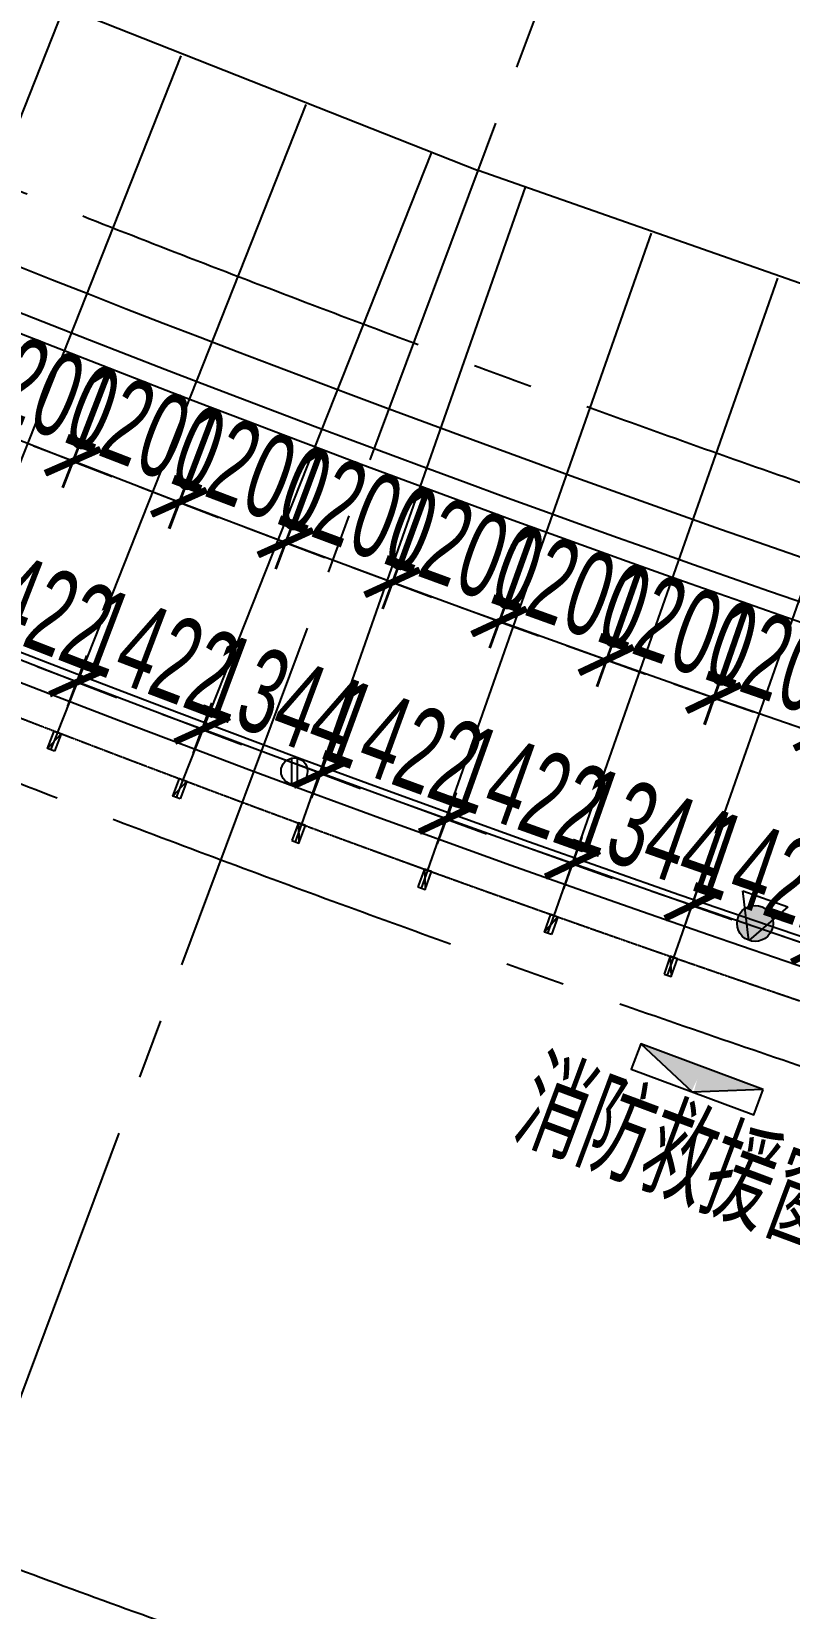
# Model space of a CAD drawing. Extents: x -668578 to 2331563, y -1202445 to 1620273.
# Drawn here: x 803656 to 811690, y 82770 to 99493 of the extents above; entities that cross this region are included whole.
import ezdxf

# ---------------------------------------------------------------- set-up
doc = ezdxf.new("R2010")
doc.units = 0
for name, pattern in [('CENTER2', [28.575, 19.05, -3.175, 3.175, -3.175]), ('DASH', [0.35, 0.25, -0.1]), ('DOT2', [0.125, 0, -0.125])]:
    doc.linetypes.add(name, pattern=pattern)
doc.layers.get('0').update_dxf_attribs({"color": 8})
doc.layers.get('Defpoints').update_dxf_attribs({"color": 8})
for name, color, linetype in [('#文字', 8, 'Continuous'), ('#标注', 8, 'Continuous'), ('#轴线', 8, 'CENTER2'), ('A-AL', 8, 'Continuous'), ('A-FLOR-OTLN', 8, 'DOT2'), ('A-ROOF-DRAN', 8, 'Continuous'), ('A-WIND-FRAM', 8, 'Continuous'), ('dim', 8, 'Continuous'), ('DIM_LEAD', 8, 'Continuous'), ('EQUIP_雨水斗', 8, 'Continuous'), ('外轮廓', 8, 'Continuous'), ('救援窗', 8, 'Continuous'), ('消防救援', 8, 'Continuous')]:
    doc.layers.add(name, color=color, linetype=linetype)
doc.styles.add('JHZX', font='jrs.shx', dxfattribs={"width": 0.6, "bigfont": 'jhz.shx'})
doc.styles.add('图纸文字', font='txt.shx', dxfattribs={"width": 0.5, "bigfont": 'HZTXT.shx'})
doc.dimstyles.new('JZBZ-300', dxfattribs={"dimscale": 300, "dimtxt": 3, "dimasz": 1.5, "dimexe": 1, "dimexo": 1, "dimgap": 0.5, "dimtad": 1, "dimdec": 0, "dimdsep": 46, "dimtxsty": 'JHZX', "dimblk1": 'ARCHTICK', "dimblk2": 'ARCHTICK', "dimsah": 1, "dimcen": 0, "dimclrd": 1, "dimclre": 1, "dimclrt": 2, "dimazin": 2, "dimtfac": 1, "dimtdec": 0, "dimtix": 1, "dimtmove": 0, "dimatfit": 3, "dimfxl": 0, "dimtolj": 1, "dimlwd": -1, "dimlwe": -1, "dimarcsym": 0})
doc.dimstyles.new('JZBZ-400', dxfattribs={"dimscale": 400, "dimtxt": 3, "dimasz": 1.5, "dimexe": 1, "dimexo": 1, "dimgap": 0.5, "dimtad": 1, "dimdec": 0, "dimdsep": 46, "dimtxsty": 'JHZX', "dimblk1": 'ARCHTICK', "dimblk2": 'ARCHTICK', "dimsah": 1, "dimcen": 0, "dimclrd": 1, "dimclre": 1, "dimclrt": 2, "dimazin": 2, "dimtfac": 1, "dimtdec": 0, "dimtix": 1, "dimtmove": 0, "dimatfit": 3, "dimfxl": 0, "dimtolj": 1, "dimlwd": -1, "dimlwe": -1, "dimarcsym": 0})

# ---------------------------------------------------------------- blocks, each defined once
blk = doc.blocks.new('_ARCHTICK')
at = {"color": 0, "linetype": 'ByBlock', "const_width": 0.15}
blk.add_lwpolyline([(-0.5, -0.5), (0.5, 0.5)], dxfattribs=at)
blk = doc.blocks.new('*D2939')
at = {"layer": '#标注', "ltscale": 300, "transparency": 16777216}
for p, q in [((-1773, -1481), (-9342, -7863)), ((165914, -92056), (164727, -101884))]:
    blk.add_line(p, q, dxfattribs=at)
blk.add_arc((197092, 166179), 269610, 220.13382, 263.11563, dxfattribs=at)
at = {"layer": 'Defpoints', "color": 0, "ltscale": 300, "transparency": 16777216}
for p in [(197092, 166179), (-1467, -1224), (40380, -53208), (165962, -91659)]:
    blk.add_point(p, dxfattribs=at)
at = {"layer": '#标注', "ltscale": 300, "transparency": 16777216, "xscale": 600, "yscale": 600, "zscale": 600}
for p, rotation in [((-9036, -7605), 130.1338192809485), ((164775, -101487), 353.1156299250187)]:
    blk.add_blockref('_ARCHTICK', p, dxfattribs=dict(at, rotation=rotation))
at = {"layer": '#标注', "ltscale": 300, "transparency": 16777216, "insert": (69342, -70334), "char_height": 1200, "attachment_point": 5, "rotation": 331.6247, "style": 'JHZX'}
blk.add_mtext('\\A1;42.98°', dxfattribs=at)
blk = doc.blocks.new('*D2950')
at = {"layer": '#标注', "ltscale": 300, "transparency": 16777216}
for p, q in [((133390, -15101), (126193, -17210)), ((139311, -24829), (134132, -30253))]:
    blk.add_line(p, q, dxfattribs=at)
blk.add_arc((154503, -8916), 29100, 196.329, 226.329, dxfattribs=at)
at = {"layer": 'Defpoints', "color": 0, "ltscale": 300, "transparency": 16777216}
for p in [(154503, -8916), (133774, -14988), (128421, -21822), (139587, -24539)]:
    blk.add_point(p, dxfattribs=at)
at = {"layer": '#标注', "ltscale": 300, "transparency": 16777216, "xscale": 600, "yscale": 600, "zscale": 600}
for p, rotation in [((126576, -17097), 106.3290280231245), ((134409, -29964), 316.3290280231343)]:
    blk.add_blockref('_ARCHTICK', p, dxfattribs=dict(at, rotation=rotation))
at = {"layer": '#标注', "ltscale": 300, "transparency": 16777216, "insert": (130329, -23630), "char_height": 1200, "attachment_point": 5, "rotation": 301.329, "style": 'JHZX'}
blk.add_mtext('\\A1;30°', dxfattribs=at)
blk = doc.blocks.new('*D245')
at = {"layer": 'Defpoints', "color": 0, "ltscale": 300, "transparency": 16777216}
for p in [(811996, 89769), (811809, 89211), (813158, 88759)]:
    blk.add_point(p, dxfattribs=at)
at = {"layer": 'dim', "color": 1, "ltscale": 300, "transparency": 16777216}
for p, q in [((811905, 89495), (812092, 90053)), ((811996, 89769), (811570, 89912)), ((813345, 89317), (811996, 89769)), ((813253, 89044), (813440, 89601)), ((813345, 89317), (813771, 89174))]:
    blk.add_line(p, q, dxfattribs=at)
at = {"layer": 'dim', "color": 1, "ltscale": 300, "transparency": 16777216, "xscale": 450, "yscale": 450, "zscale": 450}
for p, rotation in [((811996, 89769), 341.4741529931292), ((813345, 89317), 161.4741529931291)]:
    blk.add_blockref('_ARCHTICK', p, dxfattribs=dict(at, rotation=rotation))
at = {"layer": 'dim', "color": 2, "ltscale": 300, "transparency": 16777216, "insert": (812861, 90112), "char_height": 900, "attachment_point": 5, "rotation": 341.4742, "style": 'JHZX'}
blk.add_mtext('\\A1;1422', dxfattribs=at)
blk = doc.blocks.new('*D246')
at = {"layer": 'Defpoints', "color": 0, "ltscale": 300, "transparency": 16777216}
for p in [(810655, 90228), (810465, 89674), (811809, 89211)]:
    blk.add_point(p, dxfattribs=at)
at = {"layer": 'dim', "color": 1, "ltscale": 300, "transparency": 16777216}
for p, q in [((810562, 89957), (810753, 90511)), ((810655, 90228), (810230, 90374)), ((812000, 89765), (810655, 90228)), ((811907, 89495), (812098, 90048)), ((812000, 89765), (812425, 89618))]:
    blk.add_line(p, q, dxfattribs=at)
at = {"layer": 'dim', "color": 1, "ltscale": 300, "transparency": 16777216, "xscale": 450, "yscale": 450, "zscale": 450}
for p, rotation in [((810655, 90228), 341.0041115380545), ((812000, 89765), 161.0041115380546)]:
    blk.add_blockref('_ARCHTICK', p, dxfattribs=dict(at, rotation=rotation))
at = {"layer": 'dim', "color": 2, "ltscale": 300, "transparency": 16777216, "insert": (811523, 90563), "char_height": 900, "attachment_point": 5, "rotation": 341.0041, "style": 'JHZX'}
blk.add_mtext('\\A1;1422', dxfattribs=at)
blk = doc.blocks.new('*D247')
at = {"layer": 'Defpoints', "color": 0, "ltscale": 300, "transparency": 16777216}
for p in [(809389, 90669), (809196, 90119), (810465, 89674)]:
    blk.add_point(p, dxfattribs=at)
at = {"layer": 'dim', "color": 1, "ltscale": 300, "transparency": 16777216}
for p, q in [((809389, 90669), (808965, 90818)), ((809296, 90402), (809489, 90952)), ((810658, 90224), (809389, 90669)), ((810564, 89957), (810757, 90507)), ((810658, 90224), (811082, 90075))]:
    blk.add_line(p, q, dxfattribs=at)
at = {"layer": 'dim', "color": 1, "ltscale": 300, "transparency": 16777216, "xscale": 450, "yscale": 450, "zscale": 450}
for p, rotation in [((809389, 90669), 340.6734104038904), ((810658, 90224), 160.6734104038904)]:
    blk.add_blockref('_ARCHTICK', p, dxfattribs=dict(at, rotation=rotation))
at = {"layer": 'dim', "color": 2, "ltscale": 300, "transparency": 16777216, "insert": (810222, 91013), "char_height": 900, "attachment_point": 5, "rotation": 340.6734, "style": 'JHZX'}
blk.add_mtext('\\A1;1344', dxfattribs=at)
blk = doc.blocks.new('*D248')
at = {"layer": 'Defpoints', "color": 0, "ltscale": 300, "transparency": 16777216}
for p in [(808053, 91144), (807857, 90597), (809196, 90119)]:
    blk.add_point(p, dxfattribs=at)
at = {"layer": 'dim', "color": 1, "ltscale": 300, "transparency": 16777216}
for p, q in [((807958, 90880), (808153, 91426)), ((808053, 91144), (807629, 91295)), ((809392, 90665), (808053, 91144)), ((809297, 90401), (809493, 90948)), ((809392, 90665), (809815, 90514))]:
    blk.add_line(p, q, dxfattribs=at)
at = {"layer": 'dim', "color": 1, "ltscale": 300, "transparency": 16777216, "xscale": 450, "yscale": 450, "zscale": 450}
for p, rotation in [((808053, 91144), 340.3430523279698), ((809392, 90665), 160.3430523279698)]:
    blk.add_blockref('_ARCHTICK', p, dxfattribs=dict(at, rotation=rotation))
at = {"layer": 'dim', "color": 2, "ltscale": 300, "transparency": 16777216, "insert": (808924, 91469), "char_height": 900, "attachment_point": 5, "rotation": 340.3431, "style": 'JHZX'}
blk.add_mtext('\\A1;1422', dxfattribs=at)
blk = doc.blocks.new('*D249')
at = {"layer": 'Defpoints', "color": 0, "ltscale": 300, "transparency": 16777216}
for p in [(806721, 91628), (806522, 91086), (807857, 90597)]:
    blk.add_point(p, dxfattribs=at)
at = {"layer": 'dim', "color": 1, "ltscale": 300, "transparency": 16777216}
for p, q in [((806625, 91368), (806824, 91910)), ((806721, 91628), (806298, 91783)), ((808056, 91139), (806721, 91628)), ((807961, 90879), (808159, 91420)), ((808056, 91139), (808478, 90984))]:
    blk.add_line(p, q, dxfattribs=at)
at = {"layer": 'dim', "color": 1, "ltscale": 300, "transparency": 16777216, "xscale": 450, "yscale": 450, "zscale": 450}
for p, rotation in [((806721, 91628), 339.8730105498421), ((808056, 91139), 159.8730105498421)]:
    blk.add_blockref('_ARCHTICK', p, dxfattribs=dict(at, rotation=rotation))
at = {"layer": 'dim', "color": 2, "ltscale": 300, "transparency": 16777216, "insert": (807595, 91947), "char_height": 900, "attachment_point": 5, "rotation": 339.873, "style": 'JHZX'}
blk.add_mtext('\\A1;1422', dxfattribs=at)
blk = doc.blocks.new('*D250')
at = {"layer": 'Defpoints', "color": 0, "ltscale": 300, "transparency": 16777216}
for p in [(805463, 92094), (805263, 91556), (806522, 91086)]:
    blk.add_point(p, dxfattribs=at)
at = {"layer": 'dim', "color": 1, "ltscale": 300, "transparency": 16777216}
for p, q in [((805368, 91837), (805568, 92375)), ((805463, 92094), (805042, 92251)), ((806723, 91624), (805463, 92094)), ((806627, 91367), (806828, 91905)), ((806723, 91624), (807144, 91467))]:
    blk.add_line(p, q, dxfattribs=at)
at = {"layer": 'dim', "color": 1, "ltscale": 300, "transparency": 16777216, "xscale": 450, "yscale": 450, "zscale": 450}
for p, rotation in [((805463, 92094), 339.5424261212861), ((806723, 91624), 159.5424261212861)]:
    blk.add_blockref('_ARCHTICK', p, dxfattribs=dict(at, rotation=rotation))
at = {"layer": 'dim', "color": 2, "ltscale": 300, "transparency": 16777216, "insert": (806303, 92421), "char_height": 900, "attachment_point": 5, "rotation": 339.5424, "style": 'JHZX'}
blk.add_mtext('\\A1;1344', dxfattribs=at)
blk = doc.blocks.new('*D251')
at = {"layer": 'Defpoints', "color": 0, "ltscale": 300, "transparency": 16777216}
for p in [(804136, 92595), (803933, 92061), (805263, 91556)]:
    blk.add_point(p, dxfattribs=at)
at = {"layer": 'dim', "color": 1, "ltscale": 300, "transparency": 16777216}
for p, q in [((804040, 92341), (804243, 92876)), ((804136, 92595), (803716, 92755)), ((805466, 92091), (804136, 92595)), ((805369, 91837), (805572, 92371)), ((805466, 92091), (805886, 91931))]:
    blk.add_line(p, q, dxfattribs=at)
at = {"layer": 'dim', "color": 1, "ltscale": 300, "transparency": 16777216, "xscale": 450, "yscale": 450, "zscale": 450}
for p, rotation in [((804136, 92595), 339.2118416927425), ((805466, 92091), 159.2118416927425)]:
    blk.add_blockref('_ARCHTICK', p, dxfattribs=dict(at, rotation=rotation))
at = {"layer": 'dim', "color": 2, "ltscale": 300, "transparency": 16777216, "insert": (805014, 92904), "char_height": 900, "attachment_point": 5, "rotation": 339.2118, "style": 'JHZX'}
blk.add_mtext('\\A1;1422', dxfattribs=at)
blk = doc.blocks.new('*D252')
at = {"layer": 'Defpoints', "color": 0, "ltscale": 300, "transparency": 16777216}
for p in [(802815, 93108), (802608, 92576), (803933, 92061)]:
    blk.add_point(p, dxfattribs=at)
at = {"layer": 'dim', "color": 1, "ltscale": 300, "transparency": 16777216}
for p, q in [((802717, 92856), (802923, 93387)), ((802815, 93108), (802395, 93271)), ((804140, 92592), (802815, 93108)), ((804042, 92340), (804249, 92872)), ((804140, 92592), (804559, 92429))]:
    blk.add_line(p, q, dxfattribs=at)
at = {"layer": 'dim', "color": 1, "ltscale": 300, "transparency": 16777216, "xscale": 450, "yscale": 450, "zscale": 450}
for p, rotation in [((802815, 93108), 338.7417999146081), ((804140, 92592), 158.7417999146081)]:
    blk.add_blockref('_ARCHTICK', p, dxfattribs=dict(at, rotation=rotation))
at = {"layer": 'dim', "color": 2, "ltscale": 300, "transparency": 16777216, "insert": (803695, 93409), "char_height": 900, "attachment_point": 5, "rotation": 338.7418, "style": 'JHZX'}
blk.add_mtext('\\A1;1422', dxfattribs=at)
blk = doc.blocks.new('A$C6e55dde9')
at = {"layer": '救援窗'}
h = blk.add_hatch(color=256, dxfattribs=at)
edge = h.paths.add_edge_path()
edge.add_arc((-839, -143), 839, 350.4779, 360)
edge.add_arc((839, -143), 839, 180, 189.5221)
edge.add_line((12, -282), (693, 0))
edge.add_line((693, 0), (-693, 0))
edge.add_line((-693, 0), (-12, -282))
edge = h.paths.add_edge_path()
edge.add_line((-12, -282), (0, -287))
edge.add_line((0, -287), (12, -282))
edge.add_arc((839, -143), 839, 180, 189.5221, ccw=False)
edge.add_arc((-839, -143), 839, -9.5221, 0, ccw=False)
blk.add_lwpolyline([(693, 0), (-693, 0), (-693, -287), (693, -287)], close=True, dxfattribs=at)
blk.add_lwpolyline([(693, 0), (0, -287), (-693, 0)], dxfattribs=at)
blk = doc.blocks.new('A$Cf5e5299f')
at = {"layer": '#标注', "ltscale": 300}
blk.add_blockref('A$C6e55dde9', (0, 0), dxfattribs=at)
at = {"layer": '#文字', "style": '图纸文字', "width": 0.7}
blk.add_text('消防救援窗', height=1000, dxfattribs=at).set_placement((-1646, -1458))
blk = doc.blocks.new('*D1345')
at = {"layer": '#标注', "color": 1, "ltscale": 300, "transparency": 16777216}
for p, q in [((812341, 92939), (811935, 91746)), ((813477, 92553), (813071, 91359)), ((812032, 92030), (811606, 92175)), ((813168, 91643), (812032, 92030)), ((813168, 91643), (813594, 91498))]:
    blk.add_line(p, q, dxfattribs=at)
at = {"layer": 'Defpoints', "color": 0, "ltscale": 300, "transparency": 16777216}
for p in [(812438, 93223), (813574, 92837), (812032, 92030)]:
    blk.add_point(p, dxfattribs=at)
at = {"layer": '#标注', "color": 1, "ltscale": 300, "transparency": 16777216, "xscale": 450, "yscale": 450, "zscale": 450}
for p, rotation in [((812032, 92030), 341.2128160580359), ((813168, 91643), 161.2128160580359)]:
    blk.add_blockref('_ARCHTICK', p, dxfattribs=dict(at, rotation=rotation))
at = {"layer": '#标注', "color": 2, "ltscale": 300, "transparency": 16777216, "insert": (812793, 92405), "char_height": 900, "attachment_point": 5, "rotation": 341.2128, "style": 'JHZX'}
blk.add_mtext('\\A1;1200', dxfattribs=at)
blk = doc.blocks.new('*D1346')
at = {"layer": '#标注', "color": 1, "ltscale": 300, "transparency": 16777216}
for p, q in [((811206, 93333), (810793, 92142)), ((812339, 92940), (811927, 91749)), ((810891, 92425), (810466, 92573)), ((812025, 92032), (810891, 92425)), ((812025, 92032), (812450, 91885))]:
    blk.add_line(p, q, dxfattribs=at)
at = {"layer": 'Defpoints', "color": 0, "ltscale": 300, "transparency": 16777216}
for p in [(811304, 93616), (812438, 93223), (810891, 92425)]:
    blk.add_point(p, dxfattribs=at)
at = {"layer": '#标注', "color": 1, "ltscale": 300, "transparency": 16777216, "xscale": 450, "yscale": 450, "zscale": 450}
for p, rotation in [((810891, 92425), 340.8825016913735), ((812025, 92032), 160.8825016913736)]:
    blk.add_blockref('_ARCHTICK', p, dxfattribs=dict(at, rotation=rotation))
at = {"layer": '#标注', "color": 2, "ltscale": 300, "transparency": 16777216, "insert": (811655, 92796), "char_height": 900, "attachment_point": 5, "rotation": 340.8825, "style": 'JHZX'}
blk.add_mtext('\\A1;1200', dxfattribs=at)
blk = doc.blocks.new('*D1347')
at = {"layer": '#标注', "color": 1, "ltscale": 300, "transparency": 16777216}
for p, q in [((810073, 93733), (809653, 92544)), ((811204, 93333), (810784, 92145)), ((809753, 92827), (809328, 92977)), ((810884, 92428), (809753, 92827)), ((810884, 92428), (811309, 92278))]:
    blk.add_line(p, q, dxfattribs=at)
at = {"layer": 'Defpoints', "color": 0, "ltscale": 300, "transparency": 16777216}
for p in [(810172, 94016), (811304, 93616), (809753, 92827)]:
    blk.add_point(p, dxfattribs=at)
at = {"layer": '#标注', "color": 1, "ltscale": 300, "transparency": 16777216, "xscale": 450, "yscale": 450, "zscale": 450}
for p, rotation in [((809753, 92827), 340.5521873247108), ((810884, 92428), 160.5521873247108)]:
    blk.add_blockref('_ARCHTICK', p, dxfattribs=dict(at, rotation=rotation))
at = {"layer": '#标注', "color": 2, "ltscale": 300, "transparency": 16777216, "insert": (810518, 93193), "char_height": 900, "attachment_point": 5, "rotation": 340.5522, "style": 'JHZX'}
blk.add_mtext('\\A1;1200', dxfattribs=at)
blk = doc.blocks.new('*D1348')
at = {"layer": '#标注', "color": 1, "ltscale": 300, "transparency": 16777216}
for p, q in [((808942, 94139), (808515, 92953)), ((810071, 93733), (809644, 92547)), ((808617, 93236), (808193, 93388)), ((809746, 92830), (808617, 93236)), ((809746, 92830), (810169, 92677))]:
    blk.add_line(p, q, dxfattribs=at)
at = {"layer": 'Defpoints', "color": 0, "ltscale": 300, "transparency": 16777216}
for p in [(809043, 94422), (810172, 94016), (808617, 93236)]:
    blk.add_point(p, dxfattribs=at)
at = {"layer": '#标注', "color": 1, "ltscale": 300, "transparency": 16777216, "xscale": 450, "yscale": 450, "zscale": 450}
for p, rotation in [((808617, 93236), 340.2218729580471), ((809746, 92830), 160.2218729580471)]:
    blk.add_blockref('_ARCHTICK', p, dxfattribs=dict(at, rotation=rotation))
at = {"layer": '#标注', "color": 2, "ltscale": 300, "transparency": 16777216, "insert": (809384, 93597), "char_height": 900, "attachment_point": 5, "rotation": 340.2219, "style": 'JHZX'}
blk.add_mtext('\\A1;1200', dxfattribs=at)
blk = doc.blocks.new('*D1349')
at = {"layer": '#标注', "color": 1, "ltscale": 300, "transparency": 16777216}
for p, q in [((807813, 94553), (807380, 93369)), ((808940, 94140), (808507, 92956)), ((807483, 93651), (807060, 93805)), ((808610, 93238), (807483, 93651)), ((808610, 93238), (809032, 93083))]:
    blk.add_line(p, q, dxfattribs=at)
at = {"layer": 'Defpoints', "color": 0, "ltscale": 300, "transparency": 16777216}
for p in [(807916, 94834), (809043, 94422), (807483, 93651)]:
    blk.add_point(p, dxfattribs=at)
at = {"layer": '#标注', "color": 1, "ltscale": 300, "transparency": 16777216, "xscale": 450, "yscale": 450, "zscale": 450}
for p, rotation in [((807483, 93651), 339.891558591385), ((808610, 93238), 159.891558591385)]:
    blk.add_blockref('_ARCHTICK', p, dxfattribs=dict(at, rotation=rotation))
at = {"layer": '#标注', "color": 2, "ltscale": 300, "transparency": 16777216, "insert": (808253, 94008), "char_height": 900, "attachment_point": 5, "rotation": 339.8916, "style": 'JHZX'}
blk.add_mtext('\\A1;1200', dxfattribs=at)
blk = doc.blocks.new('*D1350')
at = {"layer": '#标注', "color": 1, "ltscale": 300, "transparency": 16777216}
for p, q in [((806687, 94972), (806247, 93791)), ((807812, 94553), (807371, 93372)), ((806352, 94072), (805930, 94229)), ((807476, 93653), (806352, 94072)), ((807476, 93653), (807898, 93496))]:
    blk.add_line(p, q, dxfattribs=at)
at = {"layer": 'Defpoints', "color": 0, "ltscale": 300, "transparency": 16777216}
for p in [(806792, 95253), (807916, 94834), (806352, 94072)]:
    blk.add_point(p, dxfattribs=at)
at = {"layer": '#标注', "color": 1, "ltscale": 300, "transparency": 16777216, "xscale": 450, "yscale": 450, "zscale": 450}
for p, rotation in [((806352, 94072), 339.5612442247239), ((807476, 93653), 159.5612442247238)]:
    blk.add_blockref('_ARCHTICK', p, dxfattribs=dict(at, rotation=rotation))
at = {"layer": '#标注', "color": 2, "ltscale": 300, "transparency": 16777216, "insert": (807123, 94425), "char_height": 900, "attachment_point": 5, "rotation": 339.5612, "style": 'JHZX'}
blk.add_mtext('\\A1;1200', dxfattribs=at)
blk = doc.blocks.new('*D1351')
at = {"layer": '#标注', "color": 1, "ltscale": 300, "transparency": 16777216}
for p, q in [((805563, 95398), (805117, 94220)), ((806686, 94973), (806239, 93794)), ((805223, 94500), (804802, 94660)), ((806345, 94075), (805223, 94500)), ((806345, 94075), (806766, 93915))]:
    blk.add_line(p, q, dxfattribs=at)
at = {"layer": 'Defpoints', "color": 0, "ltscale": 300, "transparency": 16777216}
for p in [(805670, 95679), (806792, 95253), (805223, 94500)]:
    blk.add_point(p, dxfattribs=at)
at = {"layer": '#标注', "color": 1, "ltscale": 300, "transparency": 16777216, "xscale": 450, "yscale": 450, "zscale": 450}
for p, rotation in [((805223, 94500), 339.2309298580606), ((806345, 94075), 159.2309298580605)]:
    blk.add_blockref('_ARCHTICK', p, dxfattribs=dict(at, rotation=rotation))
at = {"layer": '#标注', "color": 2, "ltscale": 300, "transparency": 16777216, "insert": (805997, 94849), "char_height": 900, "attachment_point": 5, "rotation": 339.2309, "style": 'JHZX'}
blk.add_mtext('\\A1;1200', dxfattribs=at)
blk = doc.blocks.new('*D1352')
at = {"layer": '#标注', "color": 1, "ltscale": 300, "transparency": 16777216}
for p, q in [((804442, 95831), (803989, 94655)), ((805562, 95399), (805108, 94223)), ((804097, 94935), (803677, 95097)), ((805216, 94503), (804097, 94935)), ((805216, 94503), (805636, 94341))]:
    blk.add_line(p, q, dxfattribs=at)
at = {"layer": 'Defpoints', "color": 0, "ltscale": 300, "transparency": 16777216}
for p in [(804550, 96111), (805670, 95679), (804097, 94935)]:
    blk.add_point(p, dxfattribs=at)
at = {"layer": '#标注', "color": 1, "ltscale": 300, "transparency": 16777216, "xscale": 450, "yscale": 450, "zscale": 450}
for p, rotation in [((804097, 94935), 338.9006154913961), ((805216, 94503), 158.9006154913961)]:
    blk.add_blockref('_ARCHTICK', p, dxfattribs=dict(at, rotation=rotation))
at = {"layer": '#标注', "color": 2, "ltscale": 300, "transparency": 16777216, "insert": (804872, 95279), "char_height": 900, "attachment_point": 5, "rotation": 338.9006, "style": 'JHZX'}
blk.add_mtext('\\A1;1200', dxfattribs=at)
blk = doc.blocks.new('*D1353')
at = {"layer": '#标注', "color": 1, "ltscale": 300, "transparency": 16777216}
for p, q in [((803324, 96270), (802863, 95097)), ((804441, 95832), (803980, 94658)), ((802973, 95376), (802554, 95540)), ((804090, 94938), (802973, 95376)), ((804090, 94938), (804509, 94773))]:
    blk.add_line(p, q, dxfattribs=at)
at = {"layer": 'Defpoints', "color": 0, "ltscale": 300, "transparency": 16777216}
for p in [(803433, 96549), (804550, 96111), (802973, 95376)]:
    blk.add_point(p, dxfattribs=at)
at = {"layer": '#标注', "color": 1, "ltscale": 300, "transparency": 16777216, "xscale": 450, "yscale": 450, "zscale": 450}
for p, rotation in [((802973, 95376), 338.5703011247346), ((804090, 94938), 158.5703011247346)]:
    blk.add_blockref('_ARCHTICK', p, dxfattribs=dict(at, rotation=rotation))
at = {"layer": '#标注', "color": 2, "ltscale": 300, "transparency": 16777216, "insert": (803750, 95715), "char_height": 900, "attachment_point": 5, "rotation": 338.5703, "style": 'JHZX'}
blk.add_mtext('\\A1;1200', dxfattribs=at)
blk = doc.blocks.new('幕墙分隔')
for p, q in [((-40, -100), (40, 100)), ((0, 100), (0, -100))]:
    blk.add_line(p, q)
blk.add_lwpolyline([(-40, 100), (40, 100), (40, -100), (-40, -100)], close=True)
blk = doc.blocks.new('A$C1BDD5639')
at = {"layer": '消防救援', "linetype": 'ByBlock'}
h = blk.add_hatch(color=256, dxfattribs=at)
h.dxf.hatch_style = 1
edge = h.paths.add_edge_path()
edge.add_arc((-283, 16), 191, 0, 360)
for p, q in [((-475, 16), (0, 254)), ((0, 254), (0, -254)), ((0, -254), (-475, 16))]:
    blk.add_line(p, q, dxfattribs=at)
blk.add_circle((-283, 16), 191, dxfattribs=at)
blk = doc.blocks.new('$TwtSys$00000139')
at = {"layer": 'EQUIP_雨水斗'}
for p, q in [((-19, 92), (-19, -92)), ((19, 92), (19, -92))]:
    blk.add_line(p, q, dxfattribs=at)
blk.add_circle((0, 0), 93.8, dxfattribs=at)
blk = doc.blocks.new('hgtbrsrree')
at = {"layer": 'EQUIP_雨水斗', "xscale": 1.5, "yscale": 1.5, "zscale": 1.5}
blk.add_blockref('$TwtSys$00000139', (0, 0), dxfattribs=at)
blk = doc.blocks.new('A$C47405904')
at = {"layer": 'A-AL'}
for points in [[(-89278, 9481, -0.031021), (-108755, 27069, 0.415715), (-113080, 27106), (-145267, -4699, 0.412976), (-145302, -9004, 0.149442), (-10240, -82596, 0.358696), (-6809, -80780)], [(-23311, -21874, -0.064773), (-71512, 1542, 0.089348), (-79518, 4959), (-80049, 5081, -0.111413), (-89357, 9543)]]:
    blk.add_lwpolyline(points, format="xyb", dxfattribs=at)
at = {"layer": 'A-AL', "linetype": 'DASH'}
blk.add_lwpolyline([(16570, 20028, 3.918632), (25814, -3108, 3.918911)], format="xyb", dxfattribs=at)
at = {"layer": 'A-FLOR-OTLN'}
for radius, start, end in [(212150, 224.36474, 258.37779), (262600, 224.41582, 258.41493)]:
    blk.add_arc((42590, 175095), radius, start, end, dxfattribs=at)
at = {"layer": 'A-ROOF-DRAN'}
for radius, end in [(211500, 263.30526), (211800, 259.3487)]:
    blk.add_arc((42590, 175095), radius, 233.70702, end, dxfattribs=at)
at = {"layer": 'DIM_LEAD'}
for p, q in [((-36586, -13998), (-29061, -16976)), ((-36093, -21923), (-33458, -15265)), ((-34843, -22417), (-32209, -15760)), ((-33518, -22933), (-30883, -16275)), ((-32188, -23437), (-29554, -16780)), ((-21423, -19655), (-29061, -16976)), ((-30929, -23907), (-28560, -17151)), ((-29594, -24396), (-27224, -17640)), ((-28255, -24875), (-25885, -18118)), ((-26986, -25320), (-24617, -18563))]:
    blk.add_line(p, q, dxfattribs=at)
at = {"layer": '外轮廓', "color": 3, "linetype": 'DASH', "ltscale": 5}
blk.add_lwpolyline([(-109158, 16478), (-135454, -11643, 0.41242), (-135330, -15318, 0.140163), (-7770, -80593, 0.412914), (-4719, -78556), (3836, -36160, 0.415851), (1787, -33095, -0.057061), (-44213, -18484, 0.041227), (-47955, -17165, 0.051572), (-52855, -16406), (-54407, -16327, -0.116659), (-64974, -13255, -0.058192), (-105484, 16602, 0.414617), (-109158, 16478)], format="xyb", close=True, dxfattribs=at)
at = {"layer": '外轮廓', "color": 3}
blk.add_lwpolyline([(-22739, -22538), (-22739, -22538, -0.065678), (-71758, 1166, 0.089348), (-79617, 4520), (-80148, 4642, -0.112531), (-89717, 9256)], format="xyb", dxfattribs=at)
at = {"layer": '外轮廓'}
blk.add_lwpolyline([(-70907, -26675), (-75192, -34247, 0.065328), (-17188, -57548), (-15132, -49094, -0.065191), (-70906, -26675)], format="xyb", close=True, dxfattribs=at)
at = {"layer": '外轮廓', "color": 3}
blk.add_arc((42590, 175095), 208350, 236.67752, 251.76338, dxfattribs=at)
at = {"layer": 'A-ROOF-DRAN'}
blk.add_blockref('hgtbrsrree', (-31010, -23346), dxfattribs=at)
at = {"layer": 'A-WIND-FRAM'}
for p, rotation in [((-33554, -23027), 158.9768757042379), ((-32224, -23532), 159.3609309172893), ((-28288, -24970), 160.4917991339757)]:
    blk.add_blockref('幕墙分隔', p, dxfattribs=dict(at, rotation=rotation))
at = {"layer": 'A-WIND-FRAM', "xscale": -1}
for p, rotation in [((-30964, -24002), 159.7239213252897), ((-29628, -24491), 160.1079765383411), ((-27020, -25415), 160.8550216737921)]:
    blk.add_blockref('幕墙分隔', p, dxfattribs=dict(at, rotation=rotation))
at = {"layer": '消防救援', "linetype": 'ByBlock', "rotation": 70.56425116475047}
blk.add_blockref('A$C1BDD5639', (-26017, -24698), dxfattribs=at)
blk = doc.blocks.new('DSGDFG')
at = {"layer": '#标注', "ltscale": 300}
blk.add_arc((197092.2, 166179.2), 257800, 220.136073, 263.11563, dxfattribs=at)
at = {"layer": '#轴线', "ltscale": 200}
blk.add_line((106320.1, -77150.8), (130859.3, -11369.3), dxfattribs=at)
for radius in [206950, 212800, 220600, 228400, 236200, 244000, 251800, 257800]:
    blk.add_arc((197092.2, 166179.2), radius, 218.438892, 265.140584, dxfattribs=at)
at = {"layer": '#标注', "ltscale": 300}
for base, center, p1, p2, picture, middle in [((40379.7, -53208.3), (197092.1, 166179.2), (-1467, -1223.5), (165961.7, -91658.5), '*D2939', (69341.6, -70334.5)), ((128421.4, -21822.1), (154502.6, -8915.6), (133773.9, -14988.5), (139587.5, -24539.2), '*D2950', (130328.9, -23630.2))]:
    dim = blk.add_angular_dim_3p(base=base, center=center, p1=p1, p2=p2, dimstyle='JZBZ-400', override={"dimclrd": 256, "dimclre": 256, "dimclrt": 256}, dxfattribs=at)
    dim.commit()
    dim.dimension.update_dxf_attribs({"geometry": picture, "text_midpoint": middle})
blk = doc.blocks.new('HGDTRET')
at = {"layer": 'dim', "ltscale": 300}
for centre, radius, start, end in [((837451.7, 114994.3), 25850, 53.50205, 252.09079), ((880041, 290089.1), 262600, 224.98133, 258.268049)]:
    blk.add_arc(centre, radius, start, end, dxfattribs=at)
for p1, p2, distance, picture, middle in [((803933.4, 92060.8), (802608.1, 92576.4), -569.9, '*D252', (803694.9, 93408.9)), ((805262.8, 91556.1), (803933.4, 92060.8), -571.8, '*D251', (805014, 92903.9)), ((806522.1, 91086.3), (805262.8, 91556.1), -574.1, '*D250', (806302.8, 92421.3)), ((807857.3, 90597), (806522.1, 91086.3), -576.7, '*D249', (807594.6, 91946.5)), ((809196.5, 90118.6), (807857.3, 90597), -580.5, '*D248', (808924, 91469.5)), ((810464.8, 89673.8), (809196.5, 90118.6), -583.1, '*D247', (810222.1, 91012.6)), ((811809.4, 89211), (810464.8, 89673.8), -585.7, '*D246', (811523, 90563.5)), ((813157.7, 88759.1), (811809.4, 89211), -588.2, '*D245', (812861.1, 90111.7))]:
    dim = blk.add_aligned_dim(p1=p1, p2=p2, distance=distance, dimstyle='JZBZ-300', dxfattribs=at)
    dim.commit()
    dim.dimension.update_dxf_attribs({"geometry": picture, "text_midpoint": middle})
blk = doc.blocks.new('HRTYTET')
at = {"layer": '#标注', "ltscale": 300}
for p1, p2, picture, middle in [((804550.3, 96110.9), (803433.3, 96549.3), '*D1353', (803750.5, 95715.3)), ((805669.9, 95678.9), (804550.3, 96110.9), '*D1352', (804872.3, 95278.7)), ((806791.9, 95253.4), (805669.9, 95678.9), '*D1351', (805996.7, 94848.6)), ((807916.3, 94834.3), (806791.9, 95253.4), '*D1350', (807123.5, 94424.9)), ((809043.2, 94421.8), (807916.3, 94834.3), '*D1349', (808252.7, 94007.8)), ((810172.4, 94015.7), (809043.2, 94421.8), '*D1348', (809384.3, 93597.2)), ((811303.9, 93616.2), (810172.4, 94015.7), '*D1347', (810518.3, 93193.1)), ((812437.8, 93223.2), (811303.9, 93616.2), '*D1346', (811654.5, 92795.6)), ((813573.8, 92836.7), (812437.8, 93223.2), '*D1345', (812793.1, 92404.6))]:
    dim = blk.add_aligned_dim(p1=p1, p2=p2, distance=1260.5, dimstyle='JZBZ-300', override={"dimfxl": 200}, dxfattribs=at)
    dim.commit()
    dim.dimension.update_dxf_attribs({"geometry": picture, "text_midpoint": middle})

msp = doc.modelspace()

# ---------------------------------------------------------------- block references
at = {"layer": '#标注'}
for name, p in [('HGDTRET', (0, 0)), ('DSGDFG', (682948.9, 123910))]:
    msp.add_blockref(name, p, dxfattribs=at)
at = {"layer": '#标注', "ltscale": 300, "rotation": 339.5332585317685}
msp.add_blockref('A$Cf5e5299f', (810762.7, 88515.2), dxfattribs=at)
at = {"layer": 'dim', "ltscale": 300}
msp.add_blockref('A$C47405904', (837451.5, 114994.4), dxfattribs=at)
at = {"layer": 'dim'}
msp.add_blockref('HRTYTET', (0, 0), dxfattribs=at)

doc.saveas('drawing.dxf')
